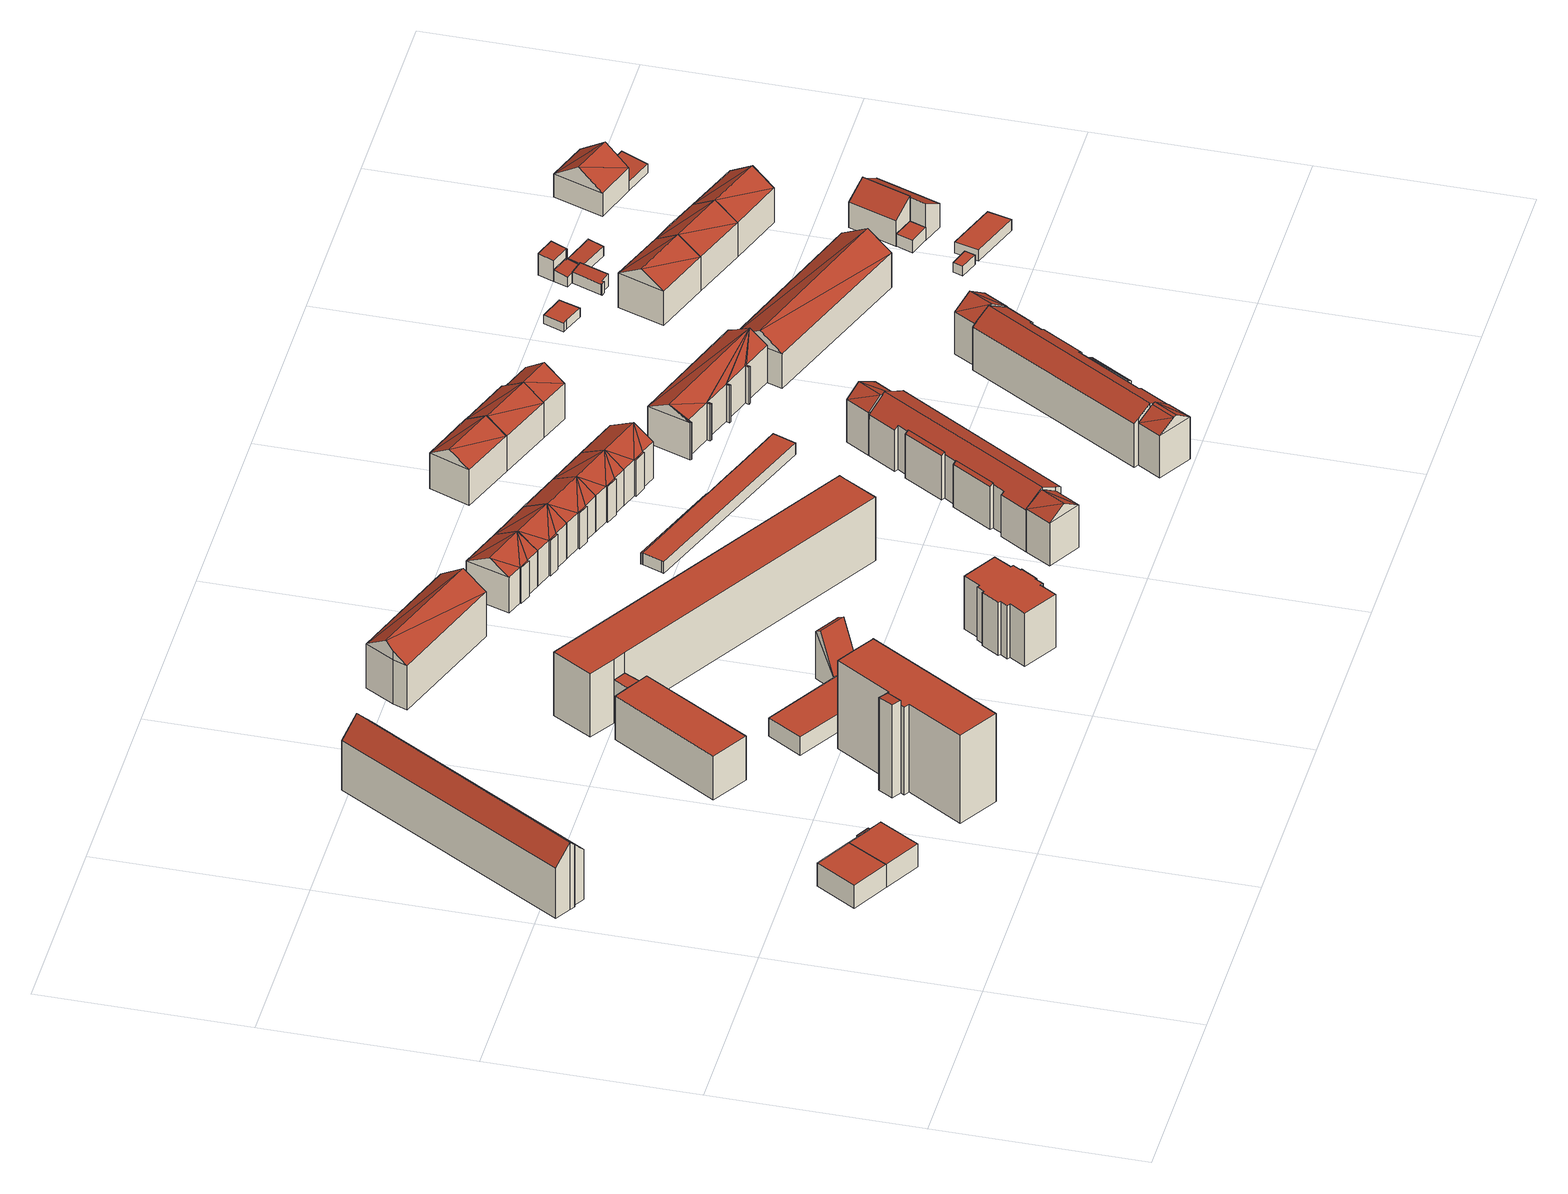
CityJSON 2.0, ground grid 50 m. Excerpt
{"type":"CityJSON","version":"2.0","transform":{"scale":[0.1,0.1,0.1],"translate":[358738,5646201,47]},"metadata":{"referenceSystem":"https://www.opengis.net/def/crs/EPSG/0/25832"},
"CityObjects":{
"building1":{"type":"Building","attributes":{"Gemeindeschluessel":"05315000","Geometrietyp2DReferenz":"3000","function":"31001_2000","roofType":"1000","measuredHeight":6.33},"address":[{"country":"Germany","locality":"Köln","thoroughfareNumber":"5","thoroughfareName":"Adam-Stegerwald-Str."}],"geometry":[{"type":"Solid","lod":"2","boundaries":[[[[0,1,2,3]],[[4,5,1,0]],[[6,7,5,4]],[[3,2,7,6]],[[4,0,3,6]],[[1,5,7,2]]]],"semantics":{"surfaces":[{"type":"WallSurface"},{"type":"RoofSurface"},{"type":"GroundSurface"}],"values":[[0,0,0,0,1,2]]}}]},
"building2":{"type":"Building","attributes":{"Gemeindeschluessel":"05315000","Geometrietyp2DReferenz":"3000","function":"31001_2000"},"address":[{"country":"Germany","locality":"Köln","thoroughfareNumber":"7","thoroughfareName":"Adam-Stegerwald-Str."}],"children":["building2-1","building2-2"]},
"building2-1":{"type":"BuildingPart","attributes":{"roofType":"1000","measuredHeight":6.3},"parents":["building2"],"geometry":[{"type":"Solid","lod":"2","boundaries":[[[[8,9,10,5,4]],[[11,12,13]],[[14,15,11,13]],[[16,17,15,14]],[[6,7,17,16]],[[4,5,7,6]],[[16,14,13,8,4,6]],[[10,11,15,17,7,5]],[[9,8,13,12]],[[11,10,9,12]]]],"semantics":{"surfaces":[{"type":"WallSurface"},{"type":"RoofSurface"},{"type":"GroundSurface"},{"type":"ClosureSurface"}],"values":[[0,0,0,0,0,0,1,2,0,3]]}}]},
"building2-2":{"type":"BuildingPart","attributes":{"roofType":"1000","measuredHeight":2.73},"parents":["building2"],"geometry":[{"type":"Solid","lod":"2","boundaries":[[[[18,19,10,9]],[[20,21,19,18]],[[12,11,21,20]],[[20,18,9,12]],[[19,21,11,10]],[[11,12,9,10]]]],"semantics":{"surfaces":[{"type":"WallSurface"},{"type":"RoofSurface"},{"type":"GroundSurface"},{"type":"ClosureSurface"}],"values":[[0,0,0,1,2,3]]}}]},
"building3":{"type":"Building","attributes":{"Gemeindeschluessel":"05315000","Geometrietyp2DReferenz":"3000","function":"31001_1000","roofType":"3100","measuredHeight":18.37},"address":[{"country":"Germany","locality":"Köln","thoroughfareNumber":"178","thoroughfareName":"Deutz-Mülheimer Str."},{"country":"Germany","locality":"Köln","thoroughfareNumber":"176","thoroughfareName":"Deutz-Mülheimer Str."},{"country":"Germany","locality":"Köln","thoroughfareNumber":"182","thoroughfareName":"Deutz-Mülheimer Str."},{"country":"Germany","locality":"Köln","thoroughfareNumber":"180","thoroughfareName":"Deutz-Mülheimer Str."}],"geometry":[{"type":"Solid","lod":"2","boundaries":[[[[22,23,24,25]],[[26,27,23,22]],[[28,29,27,26]],[[30,31,29,28]],[[32,33,31,30]],[[34,35,33,32]],[[36,37,35,34]],[[25,24,37,36]],[[30,28,26,32]],[[22,25,36,34,32,26]],[[23,27,29,31,33,35,37,24]]]],"semantics":{"surfaces":[{"type":"WallSurface"},{"type":"RoofSurface"},{"type":"GroundSurface"}],"values":[[0,0,0,0,0,0,0,0,1,1,2]]}}]},
"building4":{"type":"Building","attributes":{"Gemeindeschluessel":"05315000","Geometrietyp2DReferenz":"3000","function":"31001_2000"},"address":[{"country":"Germany","locality":"Köln","thoroughfareNumber":"9","thoroughfareName":"Adam-Stegerwald-Str."}],"children":["building4-1","building4-2"]},
"building4-1":{"type":"BuildingPart","attributes":{"roofType":"2100","measuredHeight":25.46},"parents":["building4"],"geometry":[{"type":"Solid","lod":"2","boundaries":[[[[38,39,40,41,42]],[[43,44,45,46,47]],[[42,41,44,43]],[[47,38,42,43]],[[40,45,44,41]],[[39,38,47,46]],[[45,40,39,46]]]],"semantics":{"surfaces":[{"type":"WallSurface"},{"type":"RoofSurface"},{"type":"GroundSurface"},{"type":"ClosureSurface"}],"values":[[0,0,0,1,2,0,3]]}}]},
"building4-2":{"type":"BuildingPart","attributes":{"roofType":"1000","measuredHeight":24.12},"parents":["building4"],"geometry":[{"type":"Solid","lod":"2","boundaries":[[[[48,49,40,39]],[[50,51,49,48]],[[52,53,51,50]],[[54,55,53,52]],[[56,57,55,54]],[[58,59,57,56]],[[60,61,59,58]],[[62,63,61,60]],[[64,65,63,62]],[[66,67,65,64]],[[46,45,67,66]],[[66,64,62,60,58,56,54,52,50,48,39,46]],[[49,51,53,55,57,59,61,63,65,67,45,40]],[[45,46,39,40]]]],"semantics":{"surfaces":[{"type":"WallSurface"},{"type":"RoofSurface"},{"type":"GroundSurface"},{"type":"ClosureSurface"}],"values":[[0,0,0,0,0,0,0,0,0,0,0,1,2,3]]}}]},
"building5":{"type":"Building","attributes":{"Gemeindeschluessel":"05315000","Geometrietyp2DReferenz":"3000","function":"31001_1000","roofType":"1000","measuredHeight":11.96},"address":[{"country":"Germany","locality":"Köln","thoroughfareNumber":"3","thoroughfareName":"Sonnenscheinstr."}],"geometry":[{"type":"Solid","lod":"2","boundaries":[[[[68,69,70,71]],[[72,73,69,68]],[[74,75,73,72]],[[76,77,75,74]],[[78,79,77,76]],[[71,70,79,78]],[[76,74,72,68,71,78]],[[69,73,75,77,79,70]]]],"semantics":{"surfaces":[{"type":"WallSurface"},{"type":"RoofSurface"},{"type":"GroundSurface"}],"values":[[0,0,0,0,0,0,1,2]]}}]},
"building6":{"type":"Building","attributes":{"Gemeindeschluessel":"05315000","Geometrietyp2DReferenz":"3000","function":"31001_2000"},"children":["building6-1","building6-2"]},
"building6-1":{"type":"BuildingPart","attributes":{"roofType":"1000","measuredHeight":7.21},"parents":["building6"],"geometry":[{"type":"Solid","lod":"2","boundaries":[[[[80,57,81,82,83]],[[84,55,57,80]],[[85,86,55,84]],[[87,88,86,85]],[[89,90,91,88,87]],[[87,85,84,80,83,89]],[[57,55,86,88,91,81]],[[90,89,83,82]],[[81,91,90,82]]]],"semantics":{"surfaces":[{"type":"WallSurface"},{"type":"RoofSurface"},{"type":"GroundSurface"},{"type":"ClosureSurface"}],"values":[[0,0,0,0,0,1,2,0,3]]}}]},
"building6-2":{"type":"BuildingPart","attributes":{"roofType":"1000","measuredHeight":5.01},"parents":["building6"],"geometry":[{"type":"Solid","lod":"2","boundaries":[[[[92,93,94,95]],[[96,97,93,92]],[[82,81,97,96]],[[98,88,91,90]],[[99,100,88,98]],[[101,102,100,99]],[[95,94,102,101]],[[99,98,90,82,96,92,95,101]],[[93,97,81,91,88,100,102,94]],[[81,82,90,91]]]],"semantics":{"surfaces":[{"type":"WallSurface"},{"type":"RoofSurface"},{"type":"GroundSurface"},{"type":"ClosureSurface"}],"values":[[0,0,0,0,0,0,0,1,2,3]]}}]},
"building7":{"type":"Building","attributes":{"Gemeindeschluessel":"05315000","Geometrietyp2DReferenz":"3000","function":"31001_1000","roofType":"1000","measuredHeight":11.73},"geometry":[{"type":"Solid","lod":"2","boundaries":[[[[103,104,105,106]],[[107,108,104,103]],[[109,110,108,107]],[[106,105,110,109]],[[107,103,106,109]],[[104,108,110,105]]]],"semantics":{"surfaces":[{"type":"WallSurface"},{"type":"RoofSurface"},{"type":"GroundSurface"}],"values":[[0,0,0,0,1,2]]}}]},
"building8":{"type":"Building","attributes":{"Gemeindeschluessel":"05315000","Geometrietyp2DReferenz":"3000","function":"31001_2460","roofType":"5000","measuredHeight":13.93},"geometry":[{"type":"Solid","lod":"2","boundaries":[[[[111,112,113,114]],[[115,116,112,111]],[[117,118,116,115]],[[114,113,118,117]],[[115,111,119,120]],[[119,114,117,120]],[[114,119,111]],[[115,120,117]],[[112,116,118,113]]]],"semantics":{"surfaces":[{"type":"WallSurface"},{"type":"RoofSurface"},{"type":"GroundSurface"}],"values":[[0,0,0,0,1,1,0,0,2]]}}]},
"building9":{"type":"Building","attributes":{"Gemeindeschluessel":"05315000","Geometrietyp2DReferenz":"3000","function":"31001_1000","roofType":"3100","measuredHeight":16.22},"address":[{"country":"Germany","locality":"Köln","thoroughfareNumber":"8","thoroughfareName":"Gaußstr."},{"country":"Germany","locality":"Köln","thoroughfareNumber":"6","thoroughfareName":"Gaußstr."}],"geometry":[{"type":"Solid","lod":"2","boundaries":[[[[121,122,123,124]],[[125,126,122,121]],[[127,128,126,125]],[[129,130,128,127]],[[124,123,130,129]],[[127,131,132,129]],[[133,132,131]],[[132,133,134,124]],[[135,121,124,134]],[[135,125,121]],[[135,134,133,131,127,125]],[[129,132,124]],[[122,126,128,130,123]]]],"semantics":{"surfaces":[{"type":"WallSurface"},{"type":"RoofSurface"},{"type":"GroundSurface"}],"values":[[0,0,0,0,0,1,1,1,1,0,0,0,2]]}}]},
"building10":{"type":"Building","attributes":{"Gemeindeschluessel":"05315000","Geometrietyp2DReferenz":"3000","function":"31001_1000","roofType":"1000","measuredHeight":14.55},"address":[{"country":"Germany","locality":"Köln","thoroughfareNumber":"1b","thoroughfareName":"Sonnenscheinstr."}],"geometry":[{"type":"Solid","lod":"2","boundaries":[[[[136,137,138,139]],[[140,141,137,136]],[[142,143,141,140]],[[144,145,143,142]],[[146,147,145,144]],[[148,149,147,146]],[[150,151,149,148]],[[152,153,151,150]],[[154,155,153,152]],[[156,157,155,154]],[[158,159,157,156]],[[160,161,159,158]],[[162,163,161,160]],[[164,165,163,162]],[[166,167,165,164]],[[168,169,167,166]],[[170,171,169,168]],[[172,173,171,170]],[[174,175,173,172]],[[139,138,175,174]],[[172,170,168,166,164,162,160,158,156,154,152,150,148,146,144,142,140,136,139,174]],[[137,141,143,145,147,149,151,153,155,157,159,161,163,165,167,169,171,173,175,138]]]],"semantics":{"surfaces":[{"type":"WallSurface"},{"type":"RoofSurface"},{"type":"GroundSurface"}],"values":[[0,0,0,0,0,0,0,0,0,0,0,0,0,0,0,0,0,0,0,0,1,2]]}}]},
"building11":{"type":"Building","attributes":{"Gemeindeschluessel":"05315000","Geometrietyp2DReferenz":"3000","function":"31001_1000","roofType":"1000","measuredHeight":17.4},"address":[{"country":"Germany","locality":"Köln","thoroughfareNumber":"1","thoroughfareName":"Sonnenscheinstr."}],"geometry":[{"type":"Solid","lod":"2","boundaries":[[[[176,177,178,179]],[[180,181,177,176]],[[182,183,181,180]],[[184,185,183,182]],[[186,187,185,184]],[[188,189,187,186]],[[190,191,189,188]],[[179,178,191,190]],[[188,186,184,182,180,176,179,190]],[[177,181,183,185,187,189,191,178]]]],"semantics":{"surfaces":[{"type":"WallSurface"},{"type":"RoofSurface"},{"type":"GroundSurface"}],"values":[[0,0,0,0,0,0,0,0,1,2]]}}]},
"building12":{"type":"Building","attributes":{"Gemeindeschluessel":"05315000","Geometrietyp2DReferenz":"3000","function":"31001_1000","roofType":"5000","measuredHeight":13.06},"address":[{"country":"Germany","locality":"Köln","thoroughfareNumber":"10","thoroughfareName":"Gaußstr."}],"geometry":[{"type":"Solid","lod":"2","boundaries":[[[[192,193,194,195]],[[196,197,193,192]],[[198,199,197,196]],[[200,201,199,198]],[[202,203,201,200]],[[204,205,203,202]],[[206,207,205,204]],[[195,194,207,206]],[[200,198,208]],[[206,202,200]],[[206,200,208]],[[206,208,209]],[[209,195,206]],[[206,204,202]],[[208,196,192]],[[192,209,208]],[[196,208,198]],[[195,209,192]],[[193,197,199,201,203,205,207,194]]]],"semantics":{"surfaces":[{"type":"WallSurface"},{"type":"RoofSurface"},{"type":"GroundSurface"}],"values":[[0,0,0,0,0,0,0,0,1,1,1,1,1,1,1,1,0,0,2]]}}]},
"building13":{"type":"Building","attributes":{"Gemeindeschluessel":"05315000","Geometrietyp2DReferenz":"3000","function":"31001_1000","roofType":"5000","measuredHeight":13.12},"address":[{"country":"Germany","locality":"Köln","thoroughfareNumber":"12","thoroughfareName":"Gaußstr."}],"geometry":[{"type":"Solid","lod":"2","boundaries":[[[[196,197,199,198]],[[210,211,197,196]],[[212,213,211,210]],[[214,215,213,212]],[[216,217,215,214]],[[218,219,217,216]],[[220,221,219,218]],[[198,199,221,220]],[[214,212,222]],[[220,216,214]],[[220,214,222]],[[220,222,223]],[[223,198,220]],[[220,218,216]],[[222,210,196]],[[196,223,222]],[[198,223,196]],[[210,222,212]],[[197,211,213,215,217,219,221,199]]]],"semantics":{"surfaces":[{"type":"WallSurface"},{"type":"RoofSurface"},{"type":"GroundSurface"}],"values":[[0,0,0,0,0,0,0,0,1,1,1,1,1,1,1,1,0,0,2]]}}]},
"building14":{"type":"Building","attributes":{"Gemeindeschluessel":"05315000","Geometrietyp2DReferenz":"3000","function":"31001_1000","roofType":"5000","measuredHeight":13.12},"address":[{"country":"Germany","locality":"Köln","thoroughfareNumber":"14","thoroughfareName":"Gaußstr."}],"geometry":[{"type":"Solid","lod":"2","boundaries":[[[[210,211,213,212]],[[224,225,211,210]],[[226,227,225,224]],[[228,229,227,226]],[[230,231,229,228]],[[232,233,231,230]],[[234,235,233,232]],[[212,213,235,234]],[[224,210,236,237]],[[228,226,237]],[[234,230,228]],[[234,228,237]],[[234,237,236]],[[236,212,234]],[[234,232,230]],[[212,236,210]],[[224,237,226]],[[211,225,227,229,231,233,235,213]]]],"semantics":{"surfaces":[{"type":"WallSurface"},{"type":"RoofSurface"},{"type":"GroundSurface"}],"values":[[0,0,0,0,0,0,0,0,1,1,1,1,1,1,1,0,0,2]]}}]},
"building15":{"type":"Building","attributes":{"Gemeindeschluessel":"05315000","Geometrietyp2DReferenz":"3000","function":"31001_2460"},"children":["building15-1","building15-2"]},
"building15-1":{"type":"BuildingPart","attributes":{"roofType":"1000","measuredHeight":3.21},"parents":["building15"],"geometry":[{"type":"Solid","lod":"2","boundaries":[[[[238,239,240,241,242]],[[243,244,239,238]],[[245,246,244,243]],[[247,248,246,245]],[[249,250,248,247]],[[251,252,250,249]],[[253,254,252,251]],[[255,256,257,254,253]],[[253,251,249,247,245,243,238,242,255]],[[239,244,246,248,250,252,254,257,240]],[[256,255,242,241]],[[240,257,256,241]]]],"semantics":{"surfaces":[{"type":"WallSurface"},{"type":"RoofSurface"},{"type":"GroundSurface"},{"type":"ClosureSurface"}],"values":[[0,0,0,0,0,0,0,0,1,2,0,3]]}}]},
"building15-2":{"type":"BuildingPart","attributes":{"roofType":"9999","measuredHeight":3},"parents":["building15"],"geometry":[{"type":"Solid","lod":"2","boundaries":[[[[258,259,256,241]],[[259,260,257,256]],[[258,261,260,259]],[[241,240,261,258]],[[240,241,256,257]],[[260,261,240,257]]]],"semantics":{"surfaces":[{"type":"RoofSurface"},{"type":"WallSurface"},{"type":"GroundSurface"}],"values":[[0,1,1,1,1,2]]}}]},
"building16":{"type":"Building","attributes":{"Gemeindeschluessel":"05315000","Geometrietyp2DReferenz":"3000","function":"31001_1000"},"address":[{"country":"Germany","locality":"Köln","thoroughfareNumber":"4","thoroughfareName":"Sonnenscheinstr."},{"country":"Germany","locality":"Köln","thoroughfareNumber":"6","thoroughfareName":"Sonnenscheinstr."},{"country":"Germany","locality":"Köln","thoroughfareNumber":"8","thoroughfareName":"Sonnenscheinstr."},{"country":"Germany","locality":"Köln","thoroughfareNumber":"2","thoroughfareName":"Sonnenscheinstr."}],"children":["building16-1","building16-2","building16-3","building16-4","building16-5"]},
"building16-1":{"type":"BuildingPart","attributes":{"roofType":"3100","measuredHeight":14.61},"parents":["building16"],"geometry":[{"type":"Solid","lod":"2","boundaries":[[[[262,263,264,265,266]],[[267,268,263,262]],[[269,270,268,267]],[[262,271,267]],[[272,271,262]],[[262,266,272]],[[269,267,271]],[[271,272,273,274,269]],[[263,268,270,275,264]],[[276,266,265]],[[275,277,276,265,264]],[[270,269,277,275]],[[266,276,273,272]],[[276,277,274,273]],[[277,269,274]]]],"semantics":{"surfaces":[{"type":"WallSurface"},{"type":"RoofSurface"},{"type":"GroundSurface"},{"type":"ClosureSurface"}],"values":[[0,0,0,0,1,1,1,1,2,0,3,3,0,3,3]]}}]},
"building16-2":{"type":"BuildingPart","attributes":{"roofType":"2100","measuredHeight":12.64},"parents":["building16"],"geometry":[{"type":"Solid","lod":"2","boundaries":[[[[278,279,280]],[[281,282,278,280]],[[283,284,282,281]],[[285,286,287,284,283]],[[283,281,280,285]],[[282,284,287,278]],[[286,285,280,279]],[[278,287,286,279]]]],"semantics":{"surfaces":[{"type":"WallSurface"},{"type":"RoofSurface"},{"type":"GroundSurface"},{"type":"ClosureSurface"}],"values":[[0,0,0,0,1,2,0,3]]}}]},
"building16-3":{"type":"BuildingPart","attributes":{"roofType":"2100","measuredHeight":12.32},"parents":["building16"],"geometry":[{"type":"Solid","lod":"2","boundaries":[[[[288,289,290,291,292]],[[293,294,289,288]],[[295,296,297,294,293]],[[293,288,292,295]],[[289,294,297,290]],[[296,295,292,291]],[[290,297,296,291]]]],"semantics":{"surfaces":[{"type":"WallSurface"},{"type":"RoofSurface"},{"type":"GroundSurface"},{"type":"ClosureSurface"}],"values":[[0,0,0,1,2,0,3]]}}]},
"building16-4":{"type":"BuildingPart","attributes":{"roofType":"3100","measuredHeight":14.91},"parents":["building16"],"geometry":[{"type":"Solid","lod":"2","boundaries":[[[[291,290,298,299]],[[279,278,297,296]],[[300,301,287,286]],[[302,303,301,300]],[[265,264,303,302]],[[304,305,270,269,306]],[[307,308,305,304]],[[309,310,311,308,307]],[[312,313,314,315]],[[299,298,313,312]],[[309,307,304,306,316,317]],[[273,276,265,302,300,286,279,296,291,299,312,315,318,319,317,316]],[[290,297,278,287,301,303,264,275,270,305,308,311,320,314,313,298]],[[290,291,296,297]],[[278,279,286,287]],[[273,316,274]],[[264,265,276,277,275]],[[276,273,274,277]],[[269,274,316,306]],[[277,269,270,275]],[[277,274,269]],[[310,309,317,321]],[[311,310,322,320]],[[310,321,322]],[[323,321,317,319]],[[322,318,315,314,320]],[[322,321,323,319,318]]]],"semantics":{"surfaces":[{"type":"WallSurface"},{"type":"RoofSurface"},{"type":"GroundSurface"},{"type":"ClosureSurface"}],"values":[[0,0,0,0,0,0,0,0,0,0,1,1,2,3,3,0,3,3,0,3,3,0,3,3,0,3,3]]}}]},
"building16-5":{"type":"BuildingPart","attributes":{"roofType":"3100","measuredHeight":14.61},"parents":["building16"],"geometry":[{"type":"Solid","lod":"2","boundaries":[[[[324,315,314,325,326]],[[327,328,311,310]],[[326,325,328,327]],[[327,329,326]],[[329,323,319,324]],[[324,326,329]],[[327,310,321,323]],[[323,329,327]],[[314,320,311,328,325]],[[315,324,318]],[[320,322,310,311]],[[314,315,318,322,320]],[[319,318,324]],[[321,310,322]],[[319,323,321,322,318]]]],"semantics":{"surfaces":[{"type":"WallSurface"},{"type":"RoofSurface"},{"type":"GroundSurface"},{"type":"ClosureSurface"}],"values":[[0,0,0,0,1,1,1,1,2,0,3,3,0,3,3]]}}]},
"building17":{"type":"Building","attributes":{"Gemeindeschluessel":"05315000","Geometrietyp2DReferenz":"3000","function":"31001_1000","roofType":"5000","measuredHeight":13.19},"address":[{"country":"Germany","locality":"Köln","thoroughfareNumber":"16","thoroughfareName":"Gaußstr."}],"geometry":[{"type":"Solid","lod":"2","boundaries":[[[[224,330,331,226]],[[332,333,330,224]],[[334,335,333,332]],[[336,337,335,334]],[[338,339,337,336]],[[340,341,339,338]],[[342,343,341,340]],[[226,331,343,342]],[[344,332,224]],[[224,237,344]],[[336,334,344]],[[342,338,336]],[[342,336,344]],[[342,344,237]],[[237,226,342]],[[342,340,338]],[[332,344,334]],[[226,237,224]],[[330,333,335,337,339,341,343,331]]]],"semantics":{"surfaces":[{"type":"WallSurface"},{"type":"RoofSurface"},{"type":"GroundSurface"}],"values":[[0,0,0,0,0,0,0,0,1,1,1,1,1,1,1,1,0,0,2]]}}]},
"building18":{"type":"Building","attributes":{"Gemeindeschluessel":"05315000","Geometrietyp2DReferenz":"3000","function":"31001_1000","roofType":"5000","measuredHeight":13.26},"address":[{"country":"Germany","locality":"Köln","thoroughfareNumber":"18","thoroughfareName":"Gaußstr."}],"geometry":[{"type":"Solid","lod":"2","boundaries":[[[[332,345,346,334]],[[347,348,345,332]],[[349,350,348,347]],[[351,352,350,349]],[[353,354,352,351]],[[355,356,354,353]],[[357,358,356,355]],[[334,346,358,357]],[[347,332,344,359]],[[351,349,359]],[[357,353,351]],[[357,351,359]],[[357,359,344]],[[344,334,357]],[[357,355,353]],[[334,344,332]],[[347,359,349]],[[345,348,350,352,354,356,358,346]]]],"semantics":{"surfaces":[{"type":"WallSurface"},{"type":"RoofSurface"},{"type":"GroundSurface"}],"values":[[0,0,0,0,0,0,0,0,1,1,1,1,1,1,1,0,0,2]]}}]},
"building19":{"type":"Building","attributes":{"Gemeindeschluessel":"05315000","Geometrietyp2DReferenz":"3000","function":"31001_1000","roofType":"3100","measuredHeight":12.96},"address":[{"country":"Germany","locality":"Köln","thoroughfareNumber":"13","thoroughfareName":"Gaußstr."}],"geometry":[{"type":"Solid","lod":"2","boundaries":[[[[360,361,362,363]],[[364,365,361,360]],[[366,367,365,364]],[[363,362,367,366]],[[360,368,364]],[[366,369,363]],[[368,360,363]],[[363,369,368]],[[364,368,369]],[[369,366,364]],[[361,365,367,362]]]],"semantics":{"surfaces":[{"type":"WallSurface"},{"type":"RoofSurface"},{"type":"GroundSurface"}],"values":[[0,0,0,0,0,0,1,1,1,1,2]]}}]},
"building20":{"type":"Building","attributes":{"Gemeindeschluessel":"05315000","Geometrietyp2DReferenz":"3000","function":"31001_1000","roofType":"5000","measuredHeight":13.01},"address":[{"country":"Germany","locality":"Köln","thoroughfareNumber":"15","thoroughfareName":"Gaußstr."}],"geometry":[{"type":"Solid","lod":"2","boundaries":[[[[370,371,361,372]],[[373,374,371,370]],[[375,376,374,373]],[[377,378,376,375]],[[379,365,378,377]],[[372,361,365,379]],[[380,381,370,372]],[[372,382,380]],[[377,383,380,382]],[[382,379,377]],[[381,380,383,375,373]],[[383,377,375]],[[381,373,370]],[[382,372,379]],[[371,374,376,378,365,361]]]],"semantics":{"surfaces":[{"type":"WallSurface"},{"type":"RoofSurface"},{"type":"GroundSurface"}],"values":[[0,0,0,0,0,0,1,1,1,1,0,0,0,0,2]]}}]},
"building21":{"type":"Building","attributes":{"Gemeindeschluessel":"05315000","Geometrietyp2DReferenz":"3000","function":"31001_1000"},"address":[{"country":"Germany","locality":"Köln","thoroughfareNumber":"17","thoroughfareName":"Adam-Stegerwald-Str."},{"country":"Germany","locality":"Köln","thoroughfareNumber":"15","thoroughfareName":"Adam-Stegerwald-Str."},{"country":"Germany","locality":"Köln","thoroughfareNumber":"11","thoroughfareName":"Adam-Stegerwald-Str."},{"country":"Germany","locality":"Köln","thoroughfareNumber":"13","thoroughfareName":"Adam-Stegerwald-Str."}],"children":["building21-1","building21-2","building21-3","building21-4"]},
"building21-1":{"type":"BuildingPart","attributes":{"roofType":"3100","measuredHeight":14.69},"parents":["building21"],"geometry":[{"type":"Solid","lod":"2","boundaries":[[[[384,385,386,387]],[[388,389,385,384]],[[390,391,392,389,388]],[[384,393,388]],[[394,393,384]],[[384,387,395,396,394]],[[390,388,393]],[[393,394,390]],[[385,389,392,397,386]],[[391,390,398]],[[397,399,387,386]],[[392,391,398,399,397]],[[394,396,398,390]],[[395,387,399]],[[396,395,399,398]]]],"semantics":{"surfaces":[{"type":"WallSurface"},{"type":"RoofSurface"},{"type":"GroundSurface"},{"type":"ClosureSurface"}],"values":[[0,0,0,0,1,1,1,1,2,0,3,3,0,3,3]]}}]},
"building21-2":{"type":"BuildingPart","attributes":{"roofType":"3100","measuredHeight":14.92},"parents":["building21"],"geometry":[{"type":"Solid","lod":"2","boundaries":[[[[400,401,402,403]],[[404,405,401,400]],[[406,407,405,404]],[[408,409,407,406]],[[410,411,409,408]],[[412,413,414,415]],[[416,417,413,412]],[[418,419,417,416]],[[420,421,422,423,424]],[[425,426,421,420]],[[427,387,386,426,425]],[[428,429,392,391]],[[403,402,429,428]],[[427,425,420,424,430,431]],[[432,433,418,416,412,415,410,408,406,404,400,403,428,391,398,396,431,430]],[[401,405,407,409,411,414,413,417,419,434,422,421,426,386,397,392,429,402]],[[411,410,415,414]],[[435,432,430,436]],[[419,418,433,437,434]],[[433,432,435,436,437]],[[423,436,430,424]],[[437,423,422,434]],[[437,436,423]],[[387,427,431,395]],[[386,387,399,397]],[[387,395,399]],[[395,431,396]],[[399,398,391,392,397]],[[399,395,396,398]]]],"semantics":{"surfaces":[{"type":"WallSurface"},{"type":"RoofSurface"},{"type":"GroundSurface"},{"type":"ClosureSurface"}],"values":[[0,0,0,0,0,0,0,0,0,0,0,0,0,1,1,2,3,0,3,3,0,3,3,0,3,3,0,3,3]]}}]},
"building21-3":{"type":"BuildingPart","attributes":{"roofType":"9999","measuredHeight":14.39},"parents":["building21"],"geometry":[{"type":"Solid","lod":"2","boundaries":[[[[423,422,438,439]],[[440,441,419,418,442]],[[439,438,441,440]],[[443,435,436,423]],[[423,439,443]],[[440,442,444]],[[444,445,440]],[[440,445,443,439]],[[432,435,443,445,444]],[[422,434,419,441,438]],[[433,442,418]],[[434,437,433,418,419]],[[422,423,437,434]],[[444,442,433,432]],[[432,433,437,436,435]],[[437,423,436]]]],"semantics":{"surfaces":[{"type":"WallSurface"},{"type":"RoofSurface"},{"type":"GroundSurface"},{"type":"ClosureSurface"}],"values":[[0,0,0,1,1,1,1,0,1,2,0,3,3,0,3,3]]}}]},
"building21-4":{"type":"BuildingPart","attributes":{"roofType":"2100","measuredHeight":12.22},"parents":["building21"],"geometry":[{"type":"Solid","lod":"2","boundaries":[[[[446,447,411,410,448]],[[449,450,447,446]],[[451,414,450,449]],[[415,414,451]],[[449,446,448,451]],[[447,450,414,411]],[[415,451,448,410]],[[411,414,415,410]]]],"semantics":{"surfaces":[{"type":"WallSurface"},{"type":"RoofSurface"},{"type":"GroundSurface"},{"type":"ClosureSurface"}],"values":[[0,0,0,0,1,2,0,3]]}}]},
"building22":{"type":"Building","attributes":{"Gemeindeschluessel":"05315000","Geometrietyp2DReferenz":"3000","function":"31001_1000","roofType":"5000","measuredHeight":13.1},"address":[{"country":"Germany","locality":"Köln","thoroughfareNumber":"17","thoroughfareName":"Gaußstr."}],"geometry":[{"type":"Solid","lod":"2","boundaries":[[[[452,374,378,453]],[[454,455,374,452]],[[456,457,455,454]],[[453,378,457,456]],[[454,452,458,459]],[[456,459,458]],[[458,453,456]],[[453,458,452]],[[454,459,456]],[[374,455,457,378]]]],"semantics":{"surfaces":[{"type":"WallSurface"},{"type":"RoofSurface"},{"type":"GroundSurface"}],"values":[[0,0,0,0,1,1,1,0,0,2]]}}]},
"building23":{"type":"Building","attributes":{"Gemeindeschluessel":"05315000","Geometrietyp2DReferenz":"3000","function":"31001_1000","roofType":"5000","measuredHeight":12.98},"address":[{"country":"Germany","locality":"Köln","thoroughfareNumber":"20","thoroughfareName":"Gaußstr."},{"country":"Germany","locality":"Köln","thoroughfareNumber":"22","thoroughfareName":"Gaußstr."}],"geometry":[{"type":"Solid","lod":"2","boundaries":[[[[460,461,462,463]],[[464,465,461,460]],[[466,467,465,464]],[[468,469,467,466]],[[470,471,469,468]],[[472,473,471,470]],[[474,475,473,472]],[[476,477,475,474]],[[478,479,477,476]],[[480,481,479,478]],[[482,483,481,480]],[[484,485,483,482]],[[486,487,485,484]],[[488,489,487,486]],[[490,491,489,488]],[[492,493,491,490]],[[494,495,493,492]],[[496,497,495,494]],[[463,462,497,496]],[[498,460,463,499]],[[500,499,463]],[[466,499,468]],[[474,470,468]],[[468,499,474]],[[474,499,476]],[[482,478,476]],[[476,499,482]],[[482,499,484]],[[490,486,484]],[[484,499,490]],[[499,500,490]],[[492,490,500]],[[494,492,500]],[[500,496,494]],[[474,472,470]],[[482,480,478]],[[490,488,486]],[[498,499,466,464]],[[498,464,460]],[[500,463,496]],[[461,465,467,469,471,473,475,477,479,481,483,485,487,489,491,493,495,497,462]]]],"semantics":{"surfaces":[{"type":"WallSurface"},{"type":"RoofSurface"},{"type":"GroundSurface"}],"values":[[0,0,0,0,0,0,0,0,0,0,0,0,0,0,0,0,0,0,0,1,1,1,1,1,1,1,1,1,1,1,1,1,1,1,1,1,1,0,0,0,2]]}}]},
"building24":{"type":"Building","attributes":{"Gemeindeschluessel":"05315000","Geometrietyp2DReferenz":"3000","function":"31001_1000","roofType":"5000","measuredHeight":13.51},"address":[{"country":"Germany","locality":"Köln","thoroughfareNumber":"28","thoroughfareName":"Gaußstr."},{"country":"Germany","locality":"Köln","thoroughfareNumber":"24","thoroughfareName":"Gaußstr."},{"country":"Germany","locality":"Köln","thoroughfareNumber":"26","thoroughfareName":"Gaußstr."},{"country":"Germany","locality":"Köln","thoroughfareNumber":"30","thoroughfareName":"Gaußstr."}],"geometry":[{"type":"Solid","lod":"2","boundaries":[[[[501,502,503,504]],[[505,506,502,501]],[[507,508,506,505]],[[504,503,508,507]],[[507,509,510]],[[510,504,507]],[[509,505,501]],[[501,510,509]],[[504,510,501]],[[505,509,507]],[[502,506,508,503]]]],"semantics":{"surfaces":[{"type":"WallSurface"},{"type":"RoofSurface"},{"type":"GroundSurface"}],"values":[[0,0,0,0,1,1,1,1,0,0,2]]}}]},
"building25":{"type":"Building","attributes":{"Gemeindeschluessel":"05315000","Geometrietyp2DReferenz":"3000","function":"51009_1610","roofType":"1000","measuredHeight":2.4},"geometry":[{"type":"Solid","lod":"2","boundaries":[[[[511,512,513,514]],[[515,516,512,511]],[[517,518,516,515]],[[519,520,518,517]],[[514,513,520,519]],[[517,515,511,514,519]],[[512,516,518,520,513]]]],"semantics":{"surfaces":[{"type":"WallSurface"},{"type":"RoofSurface"},{"type":"GroundSurface"}],"values":[[0,0,0,0,0,1,2]]}}]},
"building26":{"type":"Building","attributes":{"Gemeindeschluessel":"05315000","Geometrietyp2DReferenz":"3000","function":"31001_1000","roofType":"3100","measuredHeight":13.15},"address":[{"country":"Germany","locality":"Köln","thoroughfareNumber":"23","thoroughfareName":"Gaußstr."}],"geometry":[{"type":"Solid","lod":"2","boundaries":[[[[521,522,523,524]],[[525,526,522,521]],[[527,528,526,525]],[[524,523,528,527]],[[521,529,525]],[[527,530,524]],[[529,521,524]],[[524,530,529]],[[525,529,530]],[[530,527,525]],[[522,526,528,523]]]],"semantics":{"surfaces":[{"type":"WallSurface"},{"type":"RoofSurface"},{"type":"GroundSurface"}],"values":[[0,0,0,0,0,0,1,1,1,1,2]]}}]},
"building27":{"type":"Building","attributes":{"Gemeindeschluessel":"05315000","Geometrietyp2DReferenz":"3000","function":"31001_2000","roofType":"2100","measuredHeight":3.39},"geometry":[{"type":"Solid","lod":"2","boundaries":[[[[531,532,533,534]],[[535,536,532,531]],[[537,538,536,535]],[[539,538,537]],[[540,541,538,539]],[[542,543,541,540]],[[544,545,543,542]],[[534,533,545,544]],[[542,540,539,537,535,531,534,544]],[[532,536,538,541,543,545,533]]]],"semantics":{"surfaces":[{"type":"WallSurface"},{"type":"RoofSurface"},{"type":"GroundSurface"}],"values":[[0,0,0,0,0,0,0,0,1,2]]}}]},
"building28":{"type":"Building","attributes":{"Gemeindeschluessel":"05315000","Geometrietyp2DReferenz":"3000","function":"31001_2000","roofType":"1000","measuredHeight":2.62},"geometry":[{"type":"Solid","lod":"2","boundaries":[[[[546,547,548,549]],[[550,551,547,546]],[[552,553,551,550]],[[549,548,553,552]],[[550,546,549,552]],[[547,551,553,548]]]],"semantics":{"surfaces":[{"type":"WallSurface"},{"type":"RoofSurface"},{"type":"GroundSurface"}],"values":[[0,0,0,0,1,2]]}}]},
"building29":{"type":"Building","attributes":{"Gemeindeschluessel":"05315000","Geometrietyp2DReferenz":"3000","function":"51009_1610","roofType":"2100","measuredHeight":3.19},"geometry":[{"type":"Solid","lod":"2","boundaries":[[[[554,555,556,557]],[[558,559,555,554]],[[560,561,559,558]],[[562,563,561,560]],[[564,565,563,562]],[[566,567,565,564]],[[557,556,567,566]],[[564,562,560,558,554,557,566]],[[555,559,561,563,565,567,556]]]],"semantics":{"surfaces":[{"type":"WallSurface"},{"type":"RoofSurface"},{"type":"GroundSurface"}],"values":[[0,0,0,0,0,0,0,1,2]]}}]},
"building30":{"type":"Building","attributes":{"Gemeindeschluessel":"05315000","Geometrietyp2DReferenz":"3000","function":"31001_1000","roofType":"2100","measuredHeight":6.01},"geometry":[{"type":"Solid","lod":"2","boundaries":[[[[568,559,561,569]],[[570,555,559,568]],[[571,572,555,570]],[[573,574,572,571]],[[575,576,574,573]],[[577,563,576,575]],[[569,561,563,577]],[[575,573,571,570,568,569,577]],[[559,555,572,574,576,563,561]]]],"semantics":{"surfaces":[{"type":"WallSurface"},{"type":"RoofSurface"},{"type":"GroundSurface"}],"values":[[0,0,0,0,0,0,0,1,2]]}}]},
"building31":{"type":"Building","attributes":{"Gemeindeschluessel":"05315000","Geometrietyp2DReferenz":"3000","function":"31001_1000","roofType":"3100","measuredHeight":13.15},"address":[{"country":"Germany","locality":"Köln","thoroughfareNumber":"25","thoroughfareName":"Gaußstr."}],"geometry":[{"type":"Solid","lod":"2","boundaries":[[[[525,526,578,579]],[[521,522,526,525]],[[580,581,522,521]],[[582,583,581,580]],[[579,578,583,582]],[[582,580,521,584]],[[529,584,521]],[[584,529,579]],[[525,579,529]],[[584,579,582]],[[529,521,525]],[[526,522,581,583,578]]]],"semantics":{"surfaces":[{"type":"WallSurface"},{"type":"RoofSurface"},{"type":"GroundSurface"}],"values":[[0,0,0,0,0,1,1,1,1,0,0,2]]}}]},
"building32":{"type":"Building","attributes":{"Gemeindeschluessel":"05315000","Geometrietyp2DReferenz":"3000","function":"51009_1610","roofType":"2100","measuredHeight":2.82},"geometry":[{"type":"Solid","lod":"2","boundaries":[[[[585,586,587,588]],[[589,590,586,585]],[[591,592,590,589]],[[588,587,592,591]],[[589,585,588,591]],[[586,590,592,587]]]],"semantics":{"surfaces":[{"type":"WallSurface"},{"type":"RoofSurface"},{"type":"GroundSurface"}],"values":[[0,0,0,0,1,2]]}}]},
"building33":{"type":"Building","attributes":{"Gemeindeschluessel":"05315000","Geometrietyp2DReferenz":"3000","function":"31001_2460","roofType":"1000","measuredHeight":2.97},"geometry":[{"type":"Solid","lod":"2","boundaries":[[[[593,594,595,596]],[[597,598,594,593]],[[599,600,598,597]],[[596,595,600,599]],[[597,593,596,599]],[[594,598,600,595]]]],"semantics":{"surfaces":[{"type":"WallSurface"},{"type":"RoofSurface"},{"type":"GroundSurface"}],"values":[[0,0,0,0,1,2]]}}]},
"building34":{"type":"Building","attributes":{"Gemeindeschluessel":"05315000","Geometrietyp2DReferenz":"3000","function":"31001_1000","roofType":"1000","measuredHeight":3.41},"geometry":[{"type":"Solid","lod":"2","boundaries":[[[[601,602,603,604]],[[605,606,602,601]],[[607,608,606,605]],[[604,603,608,607]],[[605,601,604,607]],[[602,606,608,603]]]],"semantics":{"surfaces":[{"type":"WallSurface"},{"type":"RoofSurface"},{"type":"GroundSurface"}],"values":[[0,0,0,0,1,2]]}}]},
"building35":{"type":"Building","attributes":{"Gemeindeschluessel":"05315000","Geometrietyp2DReferenz":"3000","function":"31001_1000","roofType":"2100","measuredHeight":10.39},"address":[{"country":"Germany","locality":"Köln","thoroughfareNumber":"32","thoroughfareName":"Gaußstr."}],"geometry":[{"type":"Solid","lod":"2","boundaries":[[[[609,610,611,612]],[[613,614,610,609]],[[615,616,614,613]],[[612,611,616,615]],[[613,609,612,615]],[[610,614,616,611]]]],"semantics":{"surfaces":[{"type":"WallSurface"},{"type":"RoofSurface"},{"type":"GroundSurface"}],"values":[[0,0,0,0,1,2]]}}]},
"building36":{"type":"Building","attributes":{"Gemeindeschluessel":"05315000","Geometrietyp2DReferenz":"3000","function":"31001_1000","roofType":"3100","measuredHeight":13.2},"address":[{"country":"Germany","locality":"Köln","thoroughfareNumber":"27","thoroughfareName":"Gaußstr."}],"geometry":[{"type":"Solid","lod":"2","boundaries":[[[[617,618,583,582]],[[619,620,618,617]],[[579,578,620,619]],[[582,583,578,579]],[[617,621,619]],[[579,622,582]],[[621,617,582]],[[582,622,621]],[[619,621,622]],[[622,579,619]],[[618,620,578,583]]]],"semantics":{"surfaces":[{"type":"WallSurface"},{"type":"RoofSurface"},{"type":"GroundSurface"}],"values":[[0,0,0,0,0,0,1,1,1,1,2]]}}]},
"building37":{"type":"Building","attributes":{"Gemeindeschluessel":"05315000","Geometrietyp2DReferenz":"3000","function":"31001_1000","roofType":"2100","measuredHeight":10.03},"address":[{"country":"Germany","locality":"Köln","thoroughfareNumber":"34","thoroughfareName":"Gaußstr."}],"geometry":[{"type":"Solid","lod":"2","boundaries":[[[[623,624,625,626]],[[627,614,624,623]],[[628,610,614,627]],[[629,630,610,628]],[[631,632,630,629]],[[626,625,632,631]],[[629,628,627,623,626,631]],[[624,614,610,630,632,625]]]],"semantics":{"surfaces":[{"type":"WallSurface"},{"type":"RoofSurface"},{"type":"GroundSurface"}],"values":[[0,0,0,0,0,0,1,2]]}}]},
"building38":{"type":"Building","attributes":{"Gemeindeschluessel":"05315000","Geometrietyp2DReferenz":"3000","function":"31001_1000","roofType":"5000","measuredHeight":10.88},"address":[{"country":"Germany","locality":"Köln","thoroughfareNumber":"19","thoroughfareName":"Juliusstr."}],"geometry":[{"type":"Solid","lod":"2","boundaries":[[[[633,634,635,636]],[[637,638,634,633]],[[639,640,638,637]],[[641,642,640,639]],[[636,635,642,641]],[[643,639,637]],[[643,637,633]],[[633,644,643]],[[641,643,644]],[[644,636,641]],[[636,644,633]],[[639,643,641]],[[634,638,640,642,635]]]],"semantics":{"surfaces":[{"type":"WallSurface"},{"type":"RoofSurface"},{"type":"GroundSurface"}],"values":[[0,0,0,0,0,1,1,1,1,1,0,0,2]]}}]},
"building39":{"type":"Building","attributes":{"Gemeindeschluessel":"05315000","Geometrietyp2DReferenz":"3000","function":"51009_1610","roofType":"2100","measuredHeight":3.11},"geometry":[{"type":"Solid","lod":"2","boundaries":[[[[645,646,647,648]],[[649,642,646,645]],[[650,651,642,649]],[[648,647,651,650]],[[649,645,648,650]],[[646,642,651,647]]]],"semantics":{"surfaces":[{"type":"WallSurface"},{"type":"RoofSurface"},{"type":"GroundSurface"}],"values":[[0,0,0,0,1,2]]}}]}
},
"vertices":[
[249,430,86],[249,430,23],[192,334,23],[192,334,86],[336,381,86],[336,381,23],[280,284,86],[280,284,23],
[391,349,86],[391,349,51],[391,349,23],[422,332,23],[422,332,51],[422,332,86],[423,331,86],[423,331,23],[367,235,86],[367,235,23],
[409,381,51],[409,381,23],[440,363,51],[440,363,23],
[58,925,190],[58,925,19],[60,928,19],[60,928,190],[47,932,203],[47,932,19],[9,955,156],[9,955,19],[338,1513,155],[338,1513,19],[379,1490,203],[379,1490,19],[419,1467,155],[419,1467,19],[88,912,156],[88,912,19],
[643,370,267],[643,370,255],[643,370,14],[621,384,14],[621,384,269],[601,349,269],[601,349,14],[623,336,14],[623,336,255],[623,336,267],
[649,380,255],[649,380,14],[662,372,255],[662,372,14],[743,506,255],[743,506,14],[782,483,255],[782,483,14],[834,451,255],[834,451,14],[837,450,255],[837,450,14],[643,128,255],[643,128,14],[549,185,255],[549,185,14],[630,319,255],[630,319,14],[617,327,255],[617,327,14],
[650,979,141],[650,979,21],[493,722,21],[493,722,141],[685,959,141],[685,959,21],[716,941,141],[716,941,21],[735,930,141],[735,930,21],[579,670,141],[579,670,21],
[834,451,86],[855,486,14],[855,486,64],[855,486,86],[782,483,86],[790,497,86],[790,497,14],[802,517,86],[802,517,14],[803,517,86],[803,517,64],[803,517,14],
[931,552,64],[931,552,14],[928,554,14],[928,554,64],[881,470,64],[881,470,14],[802,517,64],[700,579,64],[700,579,14],[750,661,64],[750,661,14],
[707,996,139],[707,996,22],[685,959,22],[685,959,139],[736,979,139],[736,979,22],[716,941,139],[716,941,22],
[962,609,151],[962,609,22],[928,554,22],[928,554,38],[1022,573,151],[1022,573,22],[988,518,38],[988,518,22],[953,595,161],[1013,559,161],
[652,1444,136],[652,1444,15],[945,1340,15],[945,1340,136],[665,1478,136],[665,1478,15],[706,1549,136],[706,1549,15],[984,1450,136],[984,1450,15],[705,1546,138],[964,1395,177],[676,1498,177],[676,1497,177],[665,1478,161],
[1133,217,169],[1133,217,23],[1109,178,23],[1109,178,169],[1126,221,169],[1126,221,23],[1138,239,169],[1138,239,23],[1133,243,169],[1133,243,23],[1159,285,169],[1159,285,23],[1164,282,169],[1164,282,23],[1175,301,169],[1175,301,23],[1182,297,169],[1182,297,23],[1206,337,169],[1206,337,23],[1287,289,169],[1287,289,23],[1262,247,169],[1262,247,23],[1268,243,169],[1268,243,23],[1256,223,169],[1256,223,23],[1259,222,169],[1259,222,23],[1235,183,169],[1235,183,23],[1233,185,169],[1233,185,23],[1221,165,169],[1221,165,23],[1214,169,169],[1214,169,23],[1190,129,169],[1190,129,23],
[701,1129,195],[701,1129,21],[645,1034,21],[645,1034,195],[767,1089,195],[767,1089,21],[1454,676,195],[1454,676,21],[1448,666,195],[1448,666,21],[1398,582,195],[1398,582,21],[736,979,195],[736,979,21],[707,996,195],[707,996,21],
[1074,1416,110],[1074,1416,13],[1039,1311,13],[1039,1311,110],[1180,1378,110],[1180,1378,13],[1145,1274,110],[1145,1274,13],[1108,1287,110],[1108,1287,13],[1107,1283,110],[1107,1283,13],[1078,1294,110],[1078,1294,13],[1079,1297,110],[1079,1297,13],[1161,1323,143],[1055,1359,143],
[1290,1340,110],[1290,1340,13],[1254,1236,110],[1254,1236,13],[1215,1250,110],[1215,1250,13],[1213,1246,110],[1213,1246,13],[1187,1255,110],[1187,1255,13],[1188,1259,110],[1188,1259,13],[1270,1283,144],[1161,1321,144],
[1400,1302,110],[1400,1302,13],[1363,1198,110],[1363,1198,13],[1325,1211,110],[1325,1211,13],[1323,1207,110],[1323,1207,13],[1295,1217,110],[1295,1217,13],[1297,1221,110],[1297,1221,13],[1270,1282,144],[1379,1244,144],
[1522,978,48],[1522,978,16],[1506,984,16],[1506,984,46],[1506,984,48],[1572,960,48],[1572,960,16],[1625,940,48],[1625,940,16],[1747,896,48],[1747,896,16],[1726,841,48],[1726,841,16],[1251,1018,48],[1251,1018,16],[1253,1023,48],[1253,1023,16],[1271,1070,48],[1271,1070,46],[1271,1070,16],
[1508,987,46],[1272,1075,46],[1272,1075,16],[1508,987,16],
[1784,741,142],[1784,741,25],[1749,683,25],[1749,683,138],[1749,683,142],[1860,696,142],[1860,696,25],[1825,638,142],[1825,638,25],[1816,722,171],[1781,664,171],[1785,662,168],[1792,658,164],[1792,658,25],[1754,680,142],[1792,658,142],
[1643,488,25],[1643,488,145],[1643,488,151],[1635,493,145],[1635,493,25],[1692,588,145],[1692,588,25],[1700,583,151],[1700,583,145],[1700,583,25],
[1558,365,142],[1558,365,25],[1566,361,25],[1566,361,144],[1566,361,148],[1616,462,142],[1616,462,25],[1624,458,148],[1624,458,145],[1624,458,25],
[1548,332,25],[1548,332,144],[1717,610,145],[1717,610,25],[1708,615,138],[1708,615,25],[1841,629,145],[1841,629,25],[1825,638,154],[1592,216,144],[1592,216,25],[1579,224,152],[1579,224,142],[1579,224,25],[1541,337,138],[1541,337,25],[1501,271,25],[1501,271,138],[1792,658,174],[1543,245,174],[1506,268,142],[1538,249,170],[1543,245,25],[1543,245,169],[1543,245,142],[1540,247,171],
[1501,271,142],[1464,210,25],[1464,210,142],[1543,164,142],[1543,164,25],[1504,187,171],
[1400,1302,12],[1363,1198,12],[1505,1265,110],[1505,1265,12],[1468,1161,110],[1468,1161,12],[1433,1173,110],[1433,1173,12],[1432,1169,110],[1432,1169,12],[1401,1180,110],[1401,1180,12],[1402,1184,110],[1402,1184,12],[1484,1207,144],
[1505,1265,11],[1468,1161,11],[1613,1227,110],[1613,1227,11],[1578,1122,110],[1578,1122,11],[1540,1136,110],[1540,1136,11],[1538,1132,110],[1538,1132,11],[1507,1143,110],[1507,1143,11],[1508,1147,110],[1508,1147,11],[1593,1169,144],
[1562,1536,109],[1562,1536,12],[1426,1584,12],[1426,1584,109],[1524,1436,109],[1524,1436,12],[1389,1486,109],[1389,1486,12],[1543,1486,142],[1408,1535,142],
[1695,1489,108],[1695,1489,12],[1562,1536,108],[1693,1481,108],[1693,1481,12],[1676,1433,108],[1676,1433,12],[1659,1386,108],[1659,1386,12],[1524,1436,108],[1676,1435,142],[1693,1481,112],[1542,1484,142],[1676,1433,141],
[2145,589,138],[2145,589,23],[2111,531,23],[2111,531,138],[2225,541,138],[2225,541,23],[2191,483,138],[2191,483,136],[2191,483,23],[2185,565,170],[2151,507,170],[2142,512,163],[2148,509,168],[2142,512,23],[2188,485,138],[2142,512,138],
[2126,391,142],[2126,391,23],[2144,421,23],[2144,421,141],[2133,387,136],[2133,387,23],[2075,288,136],[2075,288,23],[2067,293,142],[2067,293,23],[2050,264,142],[2050,264,23],[1973,136,142],[1973,136,23],[1990,164,23],[1990,164,142],[1981,132,136],[1981,132,23],[1939,61,136],[1939,61,23],[1849,115,142],[1849,115,23],[1859,109,23],[1859,109,138],[1859,109,149],[2100,537,141],[2100,537,23],[2111,531,149],[2151,416,136],[2151,416,23],[1890,90,172],[2142,512,172],[1898,86,166],[1937,62,138],[1890,90,23],[1895,87,166],[1890,90,162],[1890,90,138],
[1826,53,23],[1826,53,138],[1906,5,138],[1906,5,23],[1939,61,138],[1862,31,166],[1904,82,167],[1871,26,167],
[2058,260,139],[2058,260,23],[2050,264,145],[1998,159,139],[1998,159,23],[1990,164,145],
[1693,1481,109],[1659,1386,109],[1770,1454,109],[1770,1454,12],[1734,1358,109],[1734,1358,12],[1676,1435,143],[1753,1408,143],
[2005,1059,107],[2005,1059,6],[1702,1165,6],[1702,1165,107],[2000,1046,107],[2000,1046,6],[1972,964,107],[1972,964,6],[1895,991,107],[1895,991,6],[1892,983,107],[1892,983,6],[1887,984,107],[1887,984,6],[1890,993,107],[1890,993,6],[1821,1017,107],[1821,1017,6],[1818,1008,107],[1818,1008,6],[1814,1009,107],[1814,1009,6],[1817,1018,107],[1817,1018,6],[1748,1042,107],[1748,1042,6],[1745,1033,107],[1745,1033,6],[1741,1035,107],[1741,1035,6],[1744,1043,107],[1744,1043,6],[1672,1068,107],[1672,1068,6],[1669,1059,107],[1669,1059,6],[1666,1061,107],[1666,1061,6],[2000,1046,114],[1987,1007,136],[1683,1112,136],
[2000,1046,99],[2000,1046,5],[1960,928,5],[1960,928,99],[2406,905,99],[2406,905,5],[2363,783,99],[2363,783,5],[2384,841,140],[1978,982,140],
[2060,1485,28],[2060,1485,4],[2042,1436,4],[2042,1436,28],[2119,1464,28],[2119,1464,4],[2102,1414,28],[2102,1414,4],[2054,1432,28],[2054,1432,4],
[2293,1292,97],[2293,1292,3],[2156,1342,3],[2156,1342,97],[2254,1182,97],[2254,1182,3],[2117,1231,97],[2117,1231,3],[2273,1237,134],[2136,1286,134],
[2198,1383,34],[2198,1383,3],[2200,1388,3],[2200,1388,34],[2189,1386,33],[2189,1386,3],[2190,1388,33],[2190,1388,3],[2190,1388,32],[2216,1459,33],[2216,1459,3],[2247,1449,37],[2247,1449,3],[2222,1380,37],[2222,1380,3],
[2450,667,29],[2450,667,3],[2442,643,3],[2442,643,29],[2496,652,29],[2496,652,3],[2487,627,29],[2487,627,3],
[2211,1499,35],[2211,1499,4],[2199,1465,4],[2199,1465,30],[2256,1483,35],[2256,1483,4],[2256,1482,35],[2256,1482,4],[2258,1482,35],[2258,1482,4],[2247,1449,30],[2247,1449,4],[2216,1459,30],[2216,1459,4],
[2256,1483,60],[2256,1482,60],[2211,1499,60],[2224,1537,64],[2224,1537,4],[2272,1520,64],[2272,1520,4],[2259,1481,60],[2259,1481,4],[2258,1482,60],
[2390,1133,3],[2390,1133,97],[2345,1274,97],[2345,1274,3],[2429,1243,97],[2429,1243,3],[2410,1188,134],
[2324,1416,30],[2324,1416,4],[2338,1453,4],[2338,1453,32],[2249,1443,30],[2249,1443,4],[2262,1480,32],[2262,1480,4],
[2516,680,33],[2516,680,3],[2501,622,3],[2501,622,33],[2637,636,33],[2637,636,3],[2623,579,33],[2623,579,3],
[2509,808,37],[2509,808,3],[2495,768,3],[2495,768,37],[2560,790,37],[2560,790,3],[2546,751,37],[2546,751,3],
[2601,906,106],[2601,906,2],[2550,924,2],[2550,924,72],[2560,790,106],[2560,790,2],[2509,808,72],[2509,808,2],
[2565,1192,97],[2565,1192,3],[2528,1085,97],[2528,1085,3],[2546,1138,135],[2410,1188,135],
[2546,751,102],[2546,751,2],[2596,733,2],[2596,733,68],[2560,790,102],[2601,906,102],[2651,887,68],[2651,887,2],[2610,772,68],[2610,772,2],
[2504,1571,64],[2504,1571,1],[2462,1452,1],[2462,1452,64],[2603,1536,64],[2603,1536,1],[2602,1534,64],[2602,1534,1],[2563,1418,64],[2563,1418,1],[2582,1475,110],[2483,1510,110],
[2635,1393,25],[2635,1393,1],[2657,1457,1],[2657,1457,32],[2563,1418,25],[2584,1482,32],[2584,1482,1]
]}
